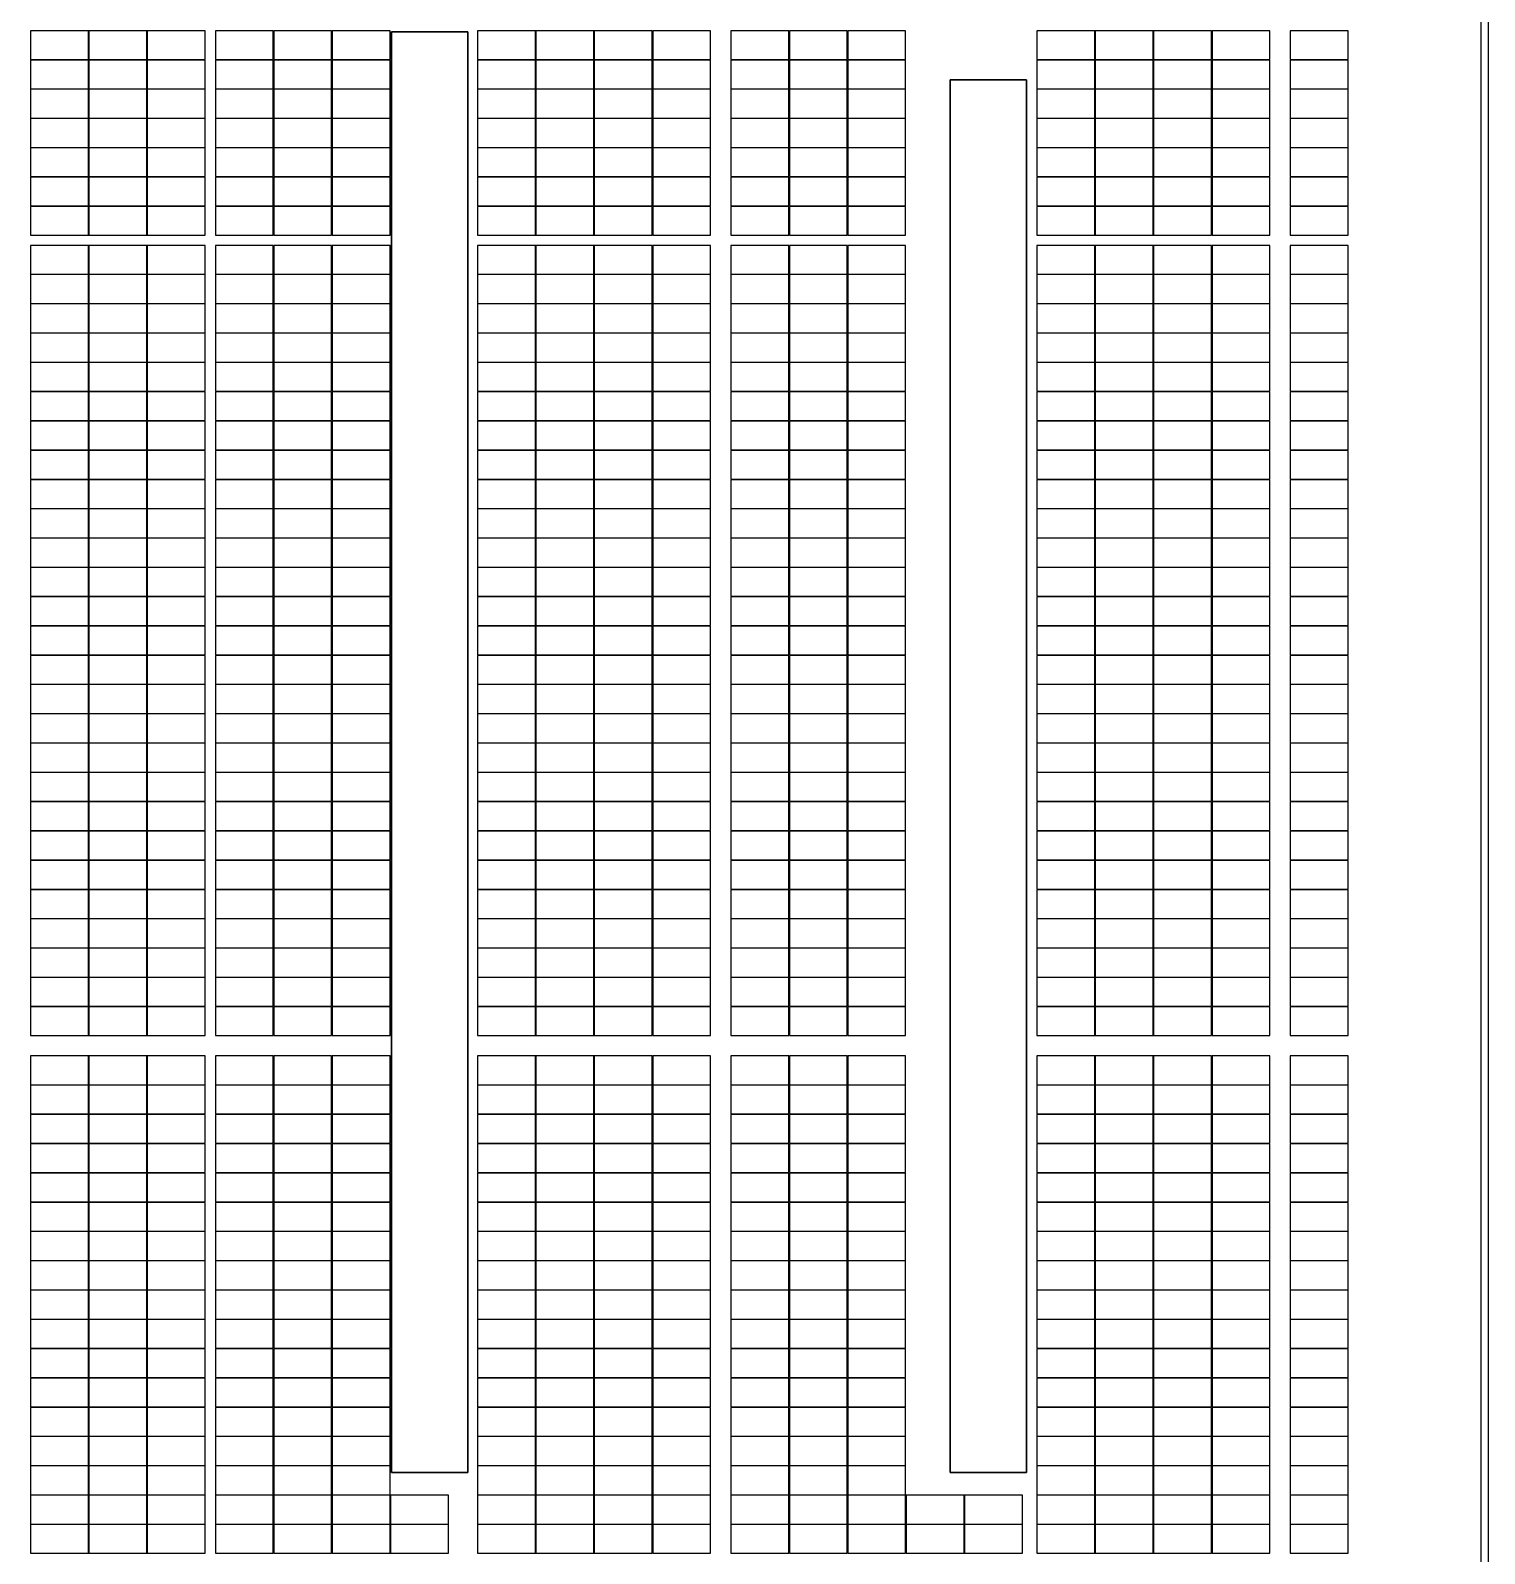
# Model space of a CAD drawing. Header units: millimetres. Extents: x 1218 to 2690, y 1163 to 1758.
# Drawn here: x 2025.8 to 2083, y 1428.2 to 1488.1 of the extents above; entities that cross this region are included whole.
import ezdxf

# ---------------------------------------------------------------- set-up
doc = ezdxf.new("R2010")
doc.units = ezdxf.units.MM
for name, color, linetype in [('WALL', 9, 'Continuous'), ('组件', 7, 'ByLayer'), ('障碍物', 7, 'ByLayer')]:
    doc.layers.add(name, color=color, linetype=linetype)

# ---------------------------------------------------------------- blocks, each defined once
blk = doc.blocks.new('DT1')
at = {"layer": 'WALL'}
blk.add_lwpolyline([(875709.9, 1865403.7), (875709.9, 2022803.7), (875409.9, 2022803.7), (875409.9, 1865403.7)], close=True, dxfattribs=at)
for points in [[(835559.9, 1960303.7), (835559.9, 2017003.7), (832559.9, 2017003.7), (832559.9, 1960303.7), (835559.9, 1960303.7)], [(857541.3, 1960303.7), (857541.3, 2015103.7), (854541.3, 2015103.7), (854541.3, 1960303.7), (857541.3, 1960303.7)]]:
    blk.add_lwpolyline(points, dxfattribs=at)
blk = doc.blocks.new('*U586')
at = {"color": 0}
blk.add_polyline3d([(0, 0, 0), (-227.8, 0, 0), (-227.8, -113.3, 5.8), (0, -113.3, 5.8)], close=True, dxfattribs=at)
at = {"flags": 1}
for tag in ['mounting-hole-spacing1', 'mounting-hole-spacing2', 'module-material', 'vmpo', 'voco', 'silicon-material', 'panel-length', 'panel-width', 'panel-height', 'userid', 'theme', 'note', 'name', 'pmax', 'company-name', 'id', 'impo', 'isco']:
    blk.add_attdef(tag, (0, 0), '', height=2.5, dxfattribs=at)
blk = doc.blocks.new('*U587')
at = {"layer": '组件', "color": 100}
for p in [(15986.8, 7293.9, 1239.3), (16216.6, 7293.9, 1239.3), (16446.4, 7293.9, 1239.3), (15986.8, 7178.6, 1245.1), (16216.6, 7178.6, 1245.1), (16446.4, 7178.6, 1245.1), (15986.8, 7063.4, 1251), (16216.6, 7063.4, 1251), (16446.4, 7063.4, 1251), (15986.8, 6948.1, 1256.9), (16216.6, 6948.1, 1256.9), (16446.4, 6948.1, 1256.9), (15986.8, 6832.9, 1262.7), (16216.6, 6832.9, 1262.7), (16446.4, 6832.9, 1262.7), (15986.8, 6717.6, 1268.6), (16216.6, 6717.6, 1268.6), (16446.4, 6717.6, 1268.6), (15986.8, 6602.4, 1274.4), (16216.6, 6602.4, 1274.4), (16446.4, 6602.4, 1274.4), (15986.8, 6449.1, 1282.2), (16216.6, 6449.1, 1282.2), (16446.4, 6449.1, 1282.2), (15986.8, 6333.9, 1288.1), (16216.6, 6333.9, 1288.1), (16446.4, 6333.9, 1288.1), (15986.8, 6218.6, 1293.9), (16216.6, 6218.6, 1293.9), (16446.4, 6218.6, 1293.9), (15986.8, 6103.4, 1299.8), (16216.6, 6103.4, 1299.8), (16446.4, 6103.4, 1299.8), (15986.8, 5988.1, 1305.7), (16216.6, 5988.1, 1305.7), (16446.4, 5988.1, 1305.7), (15986.8, 5872.9, 1311.5), (16216.6, 5872.9, 1311.5), (16446.4, 5872.9, 1311.5), (15986.8, 5757.6, 1317.4), (16216.6, 5757.6, 1317.4), (16446.4, 5757.6, 1317.4), (15986.8, 5642.4, 1323.2), (16216.6, 5642.4, 1323.2), (16446.4, 5642.4, 1323.2), (15986.8, 5527.1, 1329.1), (16216.6, 5527.1, 1329.1), (16446.4, 5527.1, 1329.1), (15986.8, 5411.9, 1334.9), (16216.6, 5411.9, 1334.9), (16446.4, 5411.9, 1334.9), (15986.8, 5296.6, 1340.8), (16216.6, 5296.6, 1340.8), (16446.4, 5296.6, 1340.8), (15986.8, 5181.4, 1346.7), (16216.6, 5181.4, 1346.7), (16446.4, 5181.4, 1346.7), (15986.8, 5066.1, 1352.5), (16216.6, 5066.1, 1352.5), (16446.4, 5066.1, 1352.5), (15986.8, 4950.9, 1358.4), (16216.6, 4950.9, 1358.4), (16446.4, 4950.9, 1358.4), (15986.8, 4835.6, 1364.2), (16216.6, 4835.6, 1364.2), (16446.4, 4835.6, 1364.2), (15986.8, 4720.4, 1370.1), (16216.6, 4720.4, 1370.1), (16446.4, 4720.4, 1370.1), (15986.8, 4605.1, 1376), (16216.6, 4605.1, 1376), (16446.4, 4605.1, 1376), (15986.8, 4489.9, 1381.8), (16216.6, 4489.9, 1381.8), (16446.4, 4489.9, 1381.8), (15986.8, 4374.6, 1387.7), (16216.6, 4374.6, 1387.7), (16446.4, 4374.6, 1387.7), (15986.8, 4259.4, 1393.5), (16216.6, 4259.4, 1393.5), (16446.4, 4259.4, 1393.5), (15986.8, 4144.1, 1399.4), (16216.6, 4144.1, 1399.4), (16446.4, 4144.1, 1399.4), (15986.8, 4028.9, 1405.2), (16216.6, 4028.9, 1405.2), (16446.4, 4028.9, 1405.2), (15986.8, 3913.6, 1411.1), (16216.6, 3913.6, 1411.1), (16446.4, 3913.6, 1411.1), (15986.8, 3798.4, 1417), (16216.6, 3798.4, 1417), (16446.4, 3798.4, 1417), (15986.8, 3683.1, 1422.8), (16216.6, 3683.1, 1422.8), (16446.4, 3683.1, 1422.8), (15986.8, 3567.9, 1428.7), (16216.6, 3567.9, 1428.7), (16446.4, 3567.9, 1428.7), (15986.8, 3452.6, 1434.5), (16216.6, 3452.6, 1434.5), (16446.4, 3452.6, 1434.5), (15986.8, 3259.4, 1444.3), (16216.6, 3259.4, 1444.3), (16446.4, 3259.4, 1444.3), (15986.8, 3144.2, 1450.2), (16216.6, 3144.2, 1450.2), (16446.4, 3144.2, 1450.2), (15986.8, 3028.9, 1456.1), (16216.6, 3028.9, 1456.1), (16446.4, 3028.9, 1456.1), (15986.8, 2913.7, 1461.9), (16216.6, 2913.7, 1461.9), (16446.4, 2913.7, 1461.9), (15986.8, 2798.4, 1467.8), (16216.6, 2798.4, 1467.8), (16446.4, 2798.4, 1467.8), (15986.8, 2683.2, 1473.6), (16216.6, 2683.2, 1473.6), (16446.4, 2683.2, 1473.6), (15986.8, 2567.9, 1479.5), (16216.6, 2567.9, 1479.5), (16446.4, 2567.9, 1479.5), (15986.8, 2452.7, 1485.3), (16216.6, 2452.7, 1485.3), (16446.4, 2452.7, 1485.3), (15986.8, 2337.4, 1491.2), (16216.6, 2337.4, 1491.2), (16446.4, 2337.4, 1491.2), (15986.8, 2222.2, 1497.1), (16216.6, 2222.2, 1497.1), (16446.4, 2222.2, 1497.1), (16714.2, 2222.2, 1497.1), (15986.8, 2106.9, 1502.9), (16216.6, 2106.9, 1502.9), (16446.4, 2106.9, 1502.9), (16714.2, 2106.9, 1502.9), (15986.8, 1991.7, 1508.8), (16216.6, 1991.7, 1508.8), (16446.4, 1991.7, 1508.8), (16714.2, 1991.7, 1508.8), (15986.8, 1876.4, 1514.6), (16216.6, 1876.4, 1514.6), (16446.4, 1876.4, 1514.6), (16714.2, 1876.4, 1514.6), (15986.8, 1761.1, 1520.5), (16216.6, 1761.1, 1520.5), (16446.4, 1761.1, 1520.5), (16714.2, 1761.1, 1520.5), (15986.8, 1645.9, 1526.4), (16216.6, 1645.9, 1526.4), (16446.4, 1645.9, 1526.4), (16714.2, 1645.9, 1526.4), (15986.8, 1530.6, 1532.2), (16216.6, 1530.6, 1532.2), (16446.4, 1530.6, 1532.2), (16714.2, 1530.6, 1532.2), (15986.8, 1415.4, 1538.1), (16216.6, 1415.4, 1538.1), (16446.4, 1415.4, 1538.1), (16714.2, 1415.4, 1538.1)]:
    blk.add_blockref('*U586', p, dxfattribs=at)
at = {"layer": '组件', "color": 40}
for p in [(16714.2, 7293.9, 1239.3), (16944, 7293.9, 1239.3), (17173.8, 7293.9, 1239.3), (17745.6, 7293.9, 1239.3), (17975.4, 7293.9, 1239.3), (18205.2, 7293.9, 1239.3), (18435, 7293.9, 1239.3), (18742.8, 7293.9, 1239.3), (18972.6, 7293.9, 1239.3), (19202.4, 7293.9, 1239.3), (19946.4, 7293.9, 1239.3), (20176.2, 7293.9, 1239.3), (20406, 7293.9, 1239.3), (16714.2, 7178.6, 1245.1), (16944, 7178.6, 1245.1), (17173.8, 7178.6, 1245.1), (17745.6, 7178.6, 1245.1), (17975.4, 7178.6, 1245.1), (18205.2, 7178.6, 1245.1), (18435, 7178.6, 1245.1), (18742.8, 7178.6, 1245.1), (18972.6, 7178.6, 1245.1), (19202.4, 7178.6, 1245.1), (19946.4, 7178.6, 1245.1), (20176.2, 7178.6, 1245.1), (20406, 7178.6, 1245.1), (16714.2, 7063.4, 1251), (16944, 7063.4, 1251), (17173.8, 7063.4, 1251), (17745.6, 7063.4, 1251), (17975.4, 7063.4, 1251), (18205.2, 7063.4, 1251), (18435, 7063.4, 1251), (18742.8, 7063.4, 1251), (18972.6, 7063.4, 1251), (19202.4, 7063.4, 1251), (19946.4, 7063.4, 1251), (20176.2, 7063.4, 1251), (20406, 7063.4, 1251), (16714.2, 6948.1, 1256.9), (16944, 6948.1, 1256.9), (17173.8, 6948.1, 1256.9), (17745.6, 6948.1, 1256.9), (17975.4, 6948.1, 1256.9), (18205.2, 6948.1, 1256.9), (18435, 6948.1, 1256.9), (18742.8, 6948.1, 1256.9), (18972.6, 6948.1, 1256.9), (19202.4, 6948.1, 1256.9), (19946.4, 6948.1, 1256.9), (20176.2, 6948.1, 1256.9), (20406, 6948.1, 1256.9), (16714.2, 6832.9, 1262.7), (16944, 6832.9, 1262.7), (17173.8, 6832.9, 1262.7), (17745.6, 6832.9, 1262.7), (17975.4, 6832.9, 1262.7), (18205.2, 6832.9, 1262.7), (18435, 6832.9, 1262.7), (18742.8, 6832.9, 1262.7), (18972.6, 6832.9, 1262.7), (19202.4, 6832.9, 1262.7), (19946.4, 6832.9, 1262.7), (20176.2, 6832.9, 1262.7), (20406, 6832.9, 1262.7), (16714.2, 6717.6, 1268.6), (16944, 6717.6, 1268.6), (17173.8, 6717.6, 1268.6), (17745.6, 6717.6, 1268.6), (17975.4, 6717.6, 1268.6), (18205.2, 6717.6, 1268.6), (18435, 6717.6, 1268.6), (18742.8, 6717.6, 1268.6), (18972.6, 6717.6, 1268.6), (19202.4, 6717.6, 1268.6), (19946.4, 6717.6, 1268.6), (20176.2, 6717.6, 1268.6), (20406, 6717.6, 1268.6), (16714.2, 6602.4, 1274.4), (16944, 6602.4, 1274.4), (17173.8, 6602.4, 1274.4), (17745.6, 6602.4, 1274.4), (17975.4, 6602.4, 1274.4), (18205.2, 6602.4, 1274.4), (18435, 6602.4, 1274.4), (18742.8, 6602.4, 1274.4), (18972.6, 6602.4, 1274.4), (19202.4, 6602.4, 1274.4), (19946.4, 6602.4, 1274.4), (20176.2, 6602.4, 1274.4), (20406, 6602.4, 1274.4), (20635.8, 6602.4, 1274.4), (16714.2, 6449.1, 1282.2), (16944, 6449.1, 1282.2), (17173.8, 6449.1, 1282.2), (17745.6, 6449.1, 1282.2), (17975.4, 6449.1, 1282.2), (18205.2, 6449.1, 1282.2), (18435, 6449.1, 1282.2), (18742.8, 6449.1, 1282.2), (18972.6, 6449.1, 1282.2), (19202.4, 6449.1, 1282.2), (16714.2, 6333.9, 1288.1), (16944, 6333.9, 1288.1), (17173.8, 6333.9, 1288.1), (17745.6, 6333.9, 1288.1), (17975.4, 6333.9, 1288.1), (18205.2, 6333.9, 1288.1), (18435, 6333.9, 1288.1), (18742.8, 6333.9, 1288.1), (18972.6, 6333.9, 1288.1), (19202.4, 6333.9, 1288.1), (16714.2, 6218.6, 1293.9), (16944, 6218.6, 1293.9), (17173.8, 6218.6, 1293.9), (17745.6, 6218.6, 1293.9), (17975.4, 6218.6, 1293.9), (18205.2, 6218.6, 1293.9), (18435, 6218.6, 1293.9), (18742.8, 6218.6, 1293.9), (18972.6, 6218.6, 1293.9), (19202.4, 6218.6, 1293.9), (16714.2, 6103.4, 1299.8), (16944, 6103.4, 1299.8), (17173.8, 6103.4, 1299.8), (17745.6, 6103.4, 1299.8), (17975.4, 6103.4, 1299.8), (18205.2, 6103.4, 1299.8), (18435, 6103.4, 1299.8), (18742.8, 6103.4, 1299.8), (18972.6, 6103.4, 1299.8), (19202.4, 6103.4, 1299.8), (16714.2, 5988.1, 1305.7), (16944, 5988.1, 1305.7), (17173.8, 5988.1, 1305.7), (17745.6, 5988.1, 1305.7), (17975.4, 5988.1, 1305.7), (18205.2, 5988.1, 1305.7), (18435, 5988.1, 1305.7), (18742.8, 5988.1, 1305.7), (18972.6, 5988.1, 1305.7), (19202.4, 5988.1, 1305.7), (16714.2, 5872.9, 1311.5), (16944, 5872.9, 1311.5), (17173.8, 5872.9, 1311.5), (17745.6, 5872.9, 1311.5), (17975.4, 5872.9, 1311.5), (18205.2, 5872.9, 1311.5), (18435, 5872.9, 1311.5), (18742.8, 5872.9, 1311.5), (18972.6, 5872.9, 1311.5), (19202.4, 5872.9, 1311.5), (16714.2, 5757.6, 1317.4), (16944, 5757.6, 1317.4), (17173.8, 5757.6, 1317.4), (17745.6, 5757.6, 1317.4), (17975.4, 5757.6, 1317.4), (18205.2, 5757.6, 1317.4), (18435, 5757.6, 1317.4), (18742.8, 5757.6, 1317.4), (18972.6, 5757.6, 1317.4), (19202.4, 5757.6, 1317.4), (16714.2, 5642.4, 1323.2), (16944, 5642.4, 1323.2), (17173.8, 5642.4, 1323.2), (17745.6, 5642.4, 1323.2), (17975.4, 5642.4, 1323.2), (18205.2, 5642.4, 1323.2), (18435, 5642.4, 1323.2), (18742.8, 5642.4, 1323.2), (18972.6, 5642.4, 1323.2), (19202.4, 5642.4, 1323.2), (16714.2, 5527.1, 1329.1), (16944, 5527.1, 1329.1), (17173.8, 5527.1, 1329.1), (17745.6, 5527.1, 1329.1), (17975.4, 5527.1, 1329.1), (18205.2, 5527.1, 1329.1), (18435, 5527.1, 1329.1), (18742.8, 5527.1, 1329.1), (18972.6, 5527.1, 1329.1), (19202.4, 5527.1, 1329.1), (16714.2, 5411.9, 1334.9), (16944, 5411.9, 1334.9), (17173.8, 5411.9, 1334.9), (17745.6, 5411.9, 1334.9), (17975.4, 5411.9, 1334.9), (18205.2, 5411.9, 1334.9), (18435, 5411.9, 1334.9), (18742.8, 5411.9, 1334.9), (18972.6, 5411.9, 1334.9), (19202.4, 5411.9, 1334.9), (16714.2, 5296.6, 1340.8), (16944, 5296.6, 1340.8), (17173.8, 5296.6, 1340.8), (17745.6, 5296.6, 1340.8), (17975.4, 5296.6, 1340.8), (18205.2, 5296.6, 1340.8), (18435, 5296.6, 1340.8), (18742.8, 5296.6, 1340.8), (18972.6, 5296.6, 1340.8), (19202.4, 5296.6, 1340.8), (16714.2, 5181.4, 1346.7), (16944, 5181.4, 1346.7), (17173.8, 5181.4, 1346.7), (17745.6, 5181.4, 1346.7), (17975.4, 5181.4, 1346.7), (18205.2, 5181.4, 1346.7), (18435, 5181.4, 1346.7), (18742.8, 5181.4, 1346.7), (18972.6, 5181.4, 1346.7), (19202.4, 5181.4, 1346.7), (16714.2, 5066.1, 1352.5), (16944, 5066.1, 1352.5), (17173.8, 5066.1, 1352.5), (17745.6, 5066.1, 1352.5), (17975.4, 5066.1, 1352.5), (18205.2, 5066.1, 1352.5), (18435, 5066.1, 1352.5), (18742.8, 5066.1, 1352.5), (18972.6, 5066.1, 1352.5), (19202.4, 5066.1, 1352.5), (16714.2, 4950.9, 1358.4), (16944, 4950.9, 1358.4), (17173.8, 4950.9, 1358.4), (17745.6, 4950.9, 1358.4), (17975.4, 4950.9, 1358.4), (18205.2, 4950.9, 1358.4), (18435, 4950.9, 1358.4), (18742.8, 4950.9, 1358.4), (18972.6, 4950.9, 1358.4), (19202.4, 4950.9, 1358.4), (16714.2, 4835.6, 1364.2), (16944, 4835.6, 1364.2), (17173.8, 4835.6, 1364.2), (17745.6, 4835.6, 1364.2), (17975.4, 4835.6, 1364.2), (18205.2, 4835.6, 1364.2), (18435, 4835.6, 1364.2), (18742.8, 4835.6, 1364.2), (18972.6, 4835.6, 1364.2), (19202.4, 4835.6, 1364.2), (16714.2, 4720.4, 1370.1), (16944, 4720.4, 1370.1), (17173.8, 4720.4, 1370.1), (17745.6, 4720.4, 1370.1), (17975.4, 4720.4, 1370.1), (18205.2, 4720.4, 1370.1), (18435, 4720.4, 1370.1), (18742.8, 4720.4, 1370.1), (18972.6, 4720.4, 1370.1), (19202.4, 4720.4, 1370.1), (16714.2, 4605.1, 1376), (16944, 4605.1, 1376), (17173.8, 4605.1, 1376), (17745.6, 4605.1, 1376), (17975.4, 4605.1, 1376), (18205.2, 4605.1, 1376), (18435, 4605.1, 1376), (18742.8, 4605.1, 1376), (18972.6, 4605.1, 1376), (19202.4, 4605.1, 1376), (16714.2, 4489.9, 1381.8), (16944, 4489.9, 1381.8), (17173.8, 4489.9, 1381.8), (17745.6, 4489.9, 1381.8), (17975.4, 4489.9, 1381.8), (18205.2, 4489.9, 1381.8), (18435, 4489.9, 1381.8), (18742.8, 4489.9, 1381.8), (18972.6, 4489.9, 1381.8), (19202.4, 4489.9, 1381.8), (16714.2, 4374.6, 1387.7), (16944, 4374.6, 1387.7), (17173.8, 4374.6, 1387.7), (17745.6, 4374.6, 1387.7), (17975.4, 4374.6, 1387.7), (18205.2, 4374.6, 1387.7), (18435, 4374.6, 1387.7), (18742.8, 4374.6, 1387.7), (18972.6, 4374.6, 1387.7), (19202.4, 4374.6, 1387.7), (16714.2, 4259.4, 1393.5), (16944, 4259.4, 1393.5), (17173.8, 4259.4, 1393.5), (17745.6, 4259.4, 1393.5), (17975.4, 4259.4, 1393.5), (18205.2, 4259.4, 1393.5), (18435, 4259.4, 1393.5), (18742.8, 4259.4, 1393.5), (18972.6, 4259.4, 1393.5), (19202.4, 4259.4, 1393.5), (16714.2, 4144.1, 1399.4), (16944, 4144.1, 1399.4), (17173.8, 4144.1, 1399.4), (17745.6, 4144.1, 1399.4), (17975.4, 4144.1, 1399.4), (18205.2, 4144.1, 1399.4), (18435, 4144.1, 1399.4), (18742.8, 4144.1, 1399.4), (18972.6, 4144.1, 1399.4), (19202.4, 4144.1, 1399.4), (16714.2, 4028.9, 1405.2), (16944, 4028.9, 1405.2), (17173.8, 4028.9, 1405.2), (17745.6, 4028.9, 1405.2), (17975.4, 4028.9, 1405.2), (18205.2, 4028.9, 1405.2), (18435, 4028.9, 1405.2), (18742.8, 4028.9, 1405.2), (18972.6, 4028.9, 1405.2), (19202.4, 4028.9, 1405.2), (16714.2, 3913.6, 1411.1), (16944, 3913.6, 1411.1), (17173.8, 3913.6, 1411.1), (17745.6, 3913.6, 1411.1), (17975.4, 3913.6, 1411.1), (18205.2, 3913.6, 1411.1), (18435, 3913.6, 1411.1), (18742.8, 3913.6, 1411.1), (18972.6, 3913.6, 1411.1), (19202.4, 3913.6, 1411.1), (16714.2, 3798.4, 1417), (16944, 3798.4, 1417), (17173.8, 3798.4, 1417), (17745.6, 3798.4, 1417), (17975.4, 3798.4, 1417), (18205.2, 3798.4, 1417), (18435, 3798.4, 1417), (18742.8, 3798.4, 1417), (18972.6, 3798.4, 1417), (19202.4, 3798.4, 1417), (16714.2, 3683.1, 1422.8), (16944, 3683.1, 1422.8), (17173.8, 3683.1, 1422.8), (17745.6, 3683.1, 1422.8), (17975.4, 3683.1, 1422.8), (18205.2, 3683.1, 1422.8), (18435, 3683.1, 1422.8), (18742.8, 3683.1, 1422.8), (18972.6, 3683.1, 1422.8), (19202.4, 3683.1, 1422.8), (16714.2, 3567.9, 1428.7), (16944, 3567.9, 1428.7), (17173.8, 3567.9, 1428.7), (17745.6, 3567.9, 1428.7), (17975.4, 3567.9, 1428.7), (18205.2, 3567.9, 1428.7), (18435, 3567.9, 1428.7), (18742.8, 3567.9, 1428.7), (18972.6, 3567.9, 1428.7), (19202.4, 3567.9, 1428.7), (16714.2, 3452.6, 1434.5), (16944, 3452.6, 1434.5), (17173.8, 3452.6, 1434.5), (17745.6, 3452.6, 1434.5), (17975.4, 3452.6, 1434.5), (18205.2, 3452.6, 1434.5), (18435, 3452.6, 1434.5), (18742.8, 3452.6, 1434.5), (18972.6, 3452.6, 1434.5), (19202.4, 3452.6, 1434.5), (16714.2, 3259.4, 1444.3), (16944, 3259.4, 1444.3), (17173.8, 3259.4, 1444.3), (17745.6, 3259.4, 1444.3), (17975.4, 3259.4, 1444.3), (18205.2, 3259.4, 1444.3), (18435, 3259.4, 1444.3), (18742.8, 3259.4, 1444.3), (18972.6, 3259.4, 1444.3), (19202.4, 3259.4, 1444.3), (16714.2, 3144.2, 1450.2), (16944, 3144.2, 1450.2), (17173.8, 3144.2, 1450.2), (17745.6, 3144.2, 1450.2), (17975.4, 3144.2, 1450.2), (18205.2, 3144.2, 1450.2), (18435, 3144.2, 1450.2), (18742.8, 3144.2, 1450.2), (18972.6, 3144.2, 1450.2), (19202.4, 3144.2, 1450.2), (16714.2, 3028.9, 1456.1), (16944, 3028.9, 1456.1), (17173.8, 3028.9, 1456.1), (17745.6, 3028.9, 1456.1), (17975.4, 3028.9, 1456.1), (18205.2, 3028.9, 1456.1), (18435, 3028.9, 1456.1), (18742.8, 3028.9, 1456.1), (18972.6, 3028.9, 1456.1), (19202.4, 3028.9, 1456.1), (16714.2, 2913.7, 1461.9), (16944, 2913.7, 1461.9), (17173.8, 2913.7, 1461.9), (17745.6, 2913.7, 1461.9), (17975.4, 2913.7, 1461.9), (18205.2, 2913.7, 1461.9), (18435, 2913.7, 1461.9), (18742.8, 2913.7, 1461.9), (18972.6, 2913.7, 1461.9), (19202.4, 2913.7, 1461.9), (16714.2, 2798.4, 1467.8), (16944, 2798.4, 1467.8), (17173.8, 2798.4, 1467.8), (17745.6, 2798.4, 1467.8), (17975.4, 2798.4, 1467.8), (18205.2, 2798.4, 1467.8), (18435, 2798.4, 1467.8), (18742.8, 2798.4, 1467.8), (18972.6, 2798.4, 1467.8), (19202.4, 2798.4, 1467.8), (16714.2, 2683.2, 1473.6), (16944, 2683.2, 1473.6), (17173.8, 2683.2, 1473.6), (17745.6, 2683.2, 1473.6), (17975.4, 2683.2, 1473.6), (18205.2, 2683.2, 1473.6), (18435, 2683.2, 1473.6), (18742.8, 2683.2, 1473.6), (18972.6, 2683.2, 1473.6), (19202.4, 2683.2, 1473.6), (16714.2, 2567.9, 1479.5), (16944, 2567.9, 1479.5), (17173.8, 2567.9, 1479.5), (17745.6, 2567.9, 1479.5), (17975.4, 2567.9, 1479.5), (18205.2, 2567.9, 1479.5), (18435, 2567.9, 1479.5), (18742.8, 2567.9, 1479.5), (18972.6, 2567.9, 1479.5), (19202.4, 2567.9, 1479.5), (16714.2, 2452.7, 1485.3), (16944, 2452.7, 1485.3), (17173.8, 2452.7, 1485.3), (17745.6, 2452.7, 1485.3), (17975.4, 2452.7, 1485.3), (18205.2, 2452.7, 1485.3), (18435, 2452.7, 1485.3), (18742.8, 2452.7, 1485.3), (18972.6, 2452.7, 1485.3), (19202.4, 2452.7, 1485.3), (16714.2, 2337.4, 1491.2), (16944, 2337.4, 1491.2), (17173.8, 2337.4, 1491.2), (17745.6, 2337.4, 1491.2), (17975.4, 2337.4, 1491.2), (18205.2, 2337.4, 1491.2), (18435, 2337.4, 1491.2), (18742.8, 2337.4, 1491.2), (18972.6, 2337.4, 1491.2), (19202.4, 2337.4, 1491.2), (16944, 2222.2, 1497.1), (17173.8, 2222.2, 1497.1), (17745.6, 2222.2, 1497.1), (17975.4, 2222.2, 1497.1), (18205.2, 2222.2, 1497.1), (18435, 2222.2, 1497.1), (18742.8, 2222.2, 1497.1), (18972.6, 2222.2, 1497.1), (19202.4, 2222.2, 1497.1), (16944, 2106.9, 1502.9), (17173.8, 2106.9, 1502.9), (17745.6, 2106.9, 1502.9), (17975.4, 2106.9, 1502.9), (18205.2, 2106.9, 1502.9), (18435, 2106.9, 1502.9), (18742.8, 2106.9, 1502.9), (18972.6, 2106.9, 1502.9), (19202.4, 2106.9, 1502.9), (16944, 1991.7, 1508.8), (17173.8, 1991.7, 1508.8), (17745.6, 1991.7, 1508.8), (17975.4, 1991.7, 1508.8), (18205.2, 1991.7, 1508.8), (18435, 1991.7, 1508.8), (18742.8, 1991.7, 1508.8), (18972.6, 1991.7, 1508.8), (19202.4, 1991.7, 1508.8), (16944, 1876.4, 1514.6), (17173.8, 1876.4, 1514.6), (17745.6, 1876.4, 1514.6), (17975.4, 1876.4, 1514.6), (18205.2, 1876.4, 1514.6), (18435, 1876.4, 1514.6), (18742.8, 1876.4, 1514.6), (18972.6, 1876.4, 1514.6), (19202.4, 1876.4, 1514.6), (16944, 1761.1, 1520.5), (17173.8, 1761.1, 1520.5), (17745.6, 1761.1, 1520.5), (17975.4, 1761.1, 1520.5), (18205.2, 1761.1, 1520.5), (18435, 1761.1, 1520.5), (18742.8, 1761.1, 1520.5), (18972.6, 1761.1, 1520.5), (19202.4, 1761.1, 1520.5), (16944, 1645.9, 1526.4), (17173.8, 1645.9, 1526.4), (17745.6, 1645.9, 1526.4), (17975.4, 1645.9, 1526.4), (18205.2, 1645.9, 1526.4), (18435, 1645.9, 1526.4), (18742.8, 1645.9, 1526.4), (18972.6, 1645.9, 1526.4), (19202.4, 1645.9, 1526.4), (16944, 1530.6, 1532.2), (17173.8, 1530.6, 1532.2), (17403.6, 1530.6, 1532.2), (17745.6, 1530.6, 1532.2), (17975.4, 1530.6, 1532.2), (18205.2, 1530.6, 1532.2), (18435, 1530.6, 1532.2), (18742.8, 1530.6, 1532.2), (18972.6, 1530.6, 1532.2), (19202.4, 1530.6, 1532.2), (19432.2, 1530.6, 1532.2), (19662, 1530.6, 1532.2), (16944, 1415.4, 1538.1), (17173.8, 1415.4, 1538.1), (17403.6, 1415.4, 1538.1), (17745.6, 1415.4, 1538.1), (17975.4, 1415.4, 1538.1), (18205.2, 1415.4, 1538.1), (18435, 1415.4, 1538.1), (18742.8, 1415.4, 1538.1), (18972.6, 1415.4, 1538.1), (19202.4, 1415.4, 1538.1), (19432.2, 1415.4, 1538.1), (19662, 1415.4, 1538.1)]:
    blk.add_blockref('*U586', p, dxfattribs=at)
at = {"layer": '组件', "color": 41}
for p in [(20635.8, 7293.9, 1239.3), (20943.6, 7293.9, 1239.3), (20635.8, 7178.6, 1245.1), (20943.6, 7178.6, 1245.1), (20635.8, 7063.4, 1251), (20943.6, 7063.4, 1251), (20635.8, 6948.1, 1256.9), (20943.6, 6948.1, 1256.9), (20635.8, 6832.9, 1262.7), (20943.6, 6832.9, 1262.7), (20635.8, 6717.6, 1268.6), (20943.6, 6717.6, 1268.6), (20943.6, 6602.4, 1274.4), (19946.4, 6449.1, 1282.2), (20176.2, 6449.1, 1282.2), (20406, 6449.1, 1282.2), (20635.8, 6449.1, 1282.2), (20943.6, 6449.1, 1282.2), (19946.4, 6333.9, 1288.1), (20176.2, 6333.9, 1288.1), (20406, 6333.9, 1288.1), (20635.8, 6333.9, 1288.1), (20943.6, 6333.9, 1288.1), (19946.4, 6218.6, 1293.9), (20176.2, 6218.6, 1293.9), (20406, 6218.6, 1293.9), (20635.8, 6218.6, 1293.9), (20943.6, 6218.6, 1293.9), (19946.4, 6103.4, 1299.8), (20176.2, 6103.4, 1299.8), (20406, 6103.4, 1299.8), (20635.8, 6103.4, 1299.8), (20943.6, 6103.4, 1299.8), (19946.4, 5988.1, 1305.7), (20176.2, 5988.1, 1305.7), (20406, 5988.1, 1305.7), (20635.8, 5988.1, 1305.7), (20943.6, 5988.1, 1305.7), (19946.4, 5872.9, 1311.5), (20176.2, 5872.9, 1311.5), (20406, 5872.9, 1311.5), (20635.8, 5872.9, 1311.5), (20943.6, 5872.9, 1311.5), (19946.4, 5757.6, 1317.4), (20176.2, 5757.6, 1317.4), (20406, 5757.6, 1317.4), (20635.8, 5757.6, 1317.4), (20943.6, 5757.6, 1317.4), (19946.4, 5642.4, 1323.2), (20176.2, 5642.4, 1323.2), (20406, 5642.4, 1323.2), (20635.8, 5642.4, 1323.2), (20943.6, 5642.4, 1323.2), (19946.4, 5527.1, 1329.1), (20176.2, 5527.1, 1329.1), (20406, 5527.1, 1329.1), (20635.8, 5527.1, 1329.1), (20943.6, 5527.1, 1329.1), (19946.4, 5411.9, 1334.9), (20176.2, 5411.9, 1334.9), (20406, 5411.9, 1334.9), (20635.8, 5411.9, 1334.9), (20943.6, 5411.9, 1334.9), (19946.4, 5296.6, 1340.8), (20176.2, 5296.6, 1340.8), (20406, 5296.6, 1340.8), (20635.8, 5296.6, 1340.8), (20943.6, 5296.6, 1340.8), (19946.4, 5181.4, 1346.7), (20176.2, 5181.4, 1346.7), (20406, 5181.4, 1346.7), (20635.8, 5181.4, 1346.7), (20943.6, 5181.4, 1346.7), (19946.4, 5066.1, 1352.5), (20176.2, 5066.1, 1352.5), (20406, 5066.1, 1352.5), (20635.8, 5066.1, 1352.5), (20943.6, 5066.1, 1352.5), (19946.4, 4950.9, 1358.4), (20176.2, 4950.9, 1358.4), (20406, 4950.9, 1358.4), (20635.8, 4950.9, 1358.4), (20943.6, 4950.9, 1358.4), (19946.4, 4835.6, 1364.2), (20176.2, 4835.6, 1364.2), (20406, 4835.6, 1364.2), (20635.8, 4835.6, 1364.2), (20943.6, 4835.6, 1364.2), (19946.4, 4720.4, 1370.1), (20176.2, 4720.4, 1370.1), (20406, 4720.4, 1370.1), (20635.8, 4720.4, 1370.1), (20943.6, 4720.4, 1370.1), (19946.4, 4605.1, 1376), (20176.2, 4605.1, 1376), (20406, 4605.1, 1376), (20635.8, 4605.1, 1376), (20943.6, 4605.1, 1376), (19946.4, 4489.9, 1381.8), (20176.2, 4489.9, 1381.8), (20406, 4489.9, 1381.8), (20635.8, 4489.9, 1381.8), (20943.6, 4489.9, 1381.8), (19946.4, 4374.6, 1387.7), (20176.2, 4374.6, 1387.7), (20406, 4374.6, 1387.7), (20635.8, 4374.6, 1387.7), (20943.6, 4374.6, 1387.7), (19946.4, 4259.4, 1393.5), (20176.2, 4259.4, 1393.5), (20406, 4259.4, 1393.5), (20635.8, 4259.4, 1393.5), (20943.6, 4259.4, 1393.5), (19946.4, 4144.1, 1399.4), (20176.2, 4144.1, 1399.4), (20406, 4144.1, 1399.4), (20635.8, 4144.1, 1399.4), (20943.6, 4144.1, 1399.4), (19946.4, 4028.9, 1405.2), (20176.2, 4028.9, 1405.2), (20406, 4028.9, 1405.2), (20635.8, 4028.9, 1405.2), (20943.6, 4028.9, 1405.2), (19946.4, 3913.6, 1411.1), (20176.2, 3913.6, 1411.1), (20406, 3913.6, 1411.1), (20635.8, 3913.6, 1411.1), (20943.6, 3913.6, 1411.1), (19946.4, 3798.4, 1417), (20176.2, 3798.4, 1417), (20406, 3798.4, 1417), (20635.8, 3798.4, 1417), (20943.6, 3798.4, 1417), (19946.4, 3683.1, 1422.8), (20176.2, 3683.1, 1422.8), (20406, 3683.1, 1422.8), (20635.8, 3683.1, 1422.8), (20943.6, 3683.1, 1422.8), (19946.4, 3567.9, 1428.7), (20176.2, 3567.9, 1428.7), (20406, 3567.9, 1428.7), (20635.8, 3567.9, 1428.7), (20943.6, 3567.9, 1428.7), (19946.4, 3452.6, 1434.5), (20176.2, 3452.6, 1434.5), (20406, 3452.6, 1434.5), (20635.8, 3452.6, 1434.5), (20943.6, 3452.6, 1434.5), (19946.4, 3259.4, 1444.3), (20176.2, 3259.4, 1444.3), (20406, 3259.4, 1444.3), (20635.8, 3259.4, 1444.3), (20943.6, 3259.4, 1444.3), (19946.4, 3144.2, 1450.2), (20176.2, 3144.2, 1450.2), (20406, 3144.2, 1450.2), (20635.8, 3144.2, 1450.2), (20943.6, 3144.2, 1450.2), (19946.4, 3028.9, 1456.1), (20176.2, 3028.9, 1456.1), (20406, 3028.9, 1456.1), (20635.8, 3028.9, 1456.1), (20943.6, 3028.9, 1456.1), (19946.4, 2913.7, 1461.9), (20176.2, 2913.7, 1461.9), (20406, 2913.7, 1461.9), (20635.8, 2913.7, 1461.9), (20943.6, 2913.7, 1461.9), (19946.4, 2798.4, 1467.8), (20176.2, 2798.4, 1467.8), (20406, 2798.4, 1467.8), (20635.8, 2798.4, 1467.8), (20943.6, 2798.4, 1467.8), (19946.4, 2683.2, 1473.6), (20176.2, 2683.2, 1473.6), (20406, 2683.2, 1473.6), (20635.8, 2683.2, 1473.6), (20943.6, 2683.2, 1473.6), (19946.4, 2567.9, 1479.5), (20176.2, 2567.9, 1479.5), (20406, 2567.9, 1479.5), (20635.8, 2567.9, 1479.5), (20943.6, 2567.9, 1479.5), (19946.4, 2452.7, 1485.3), (20176.2, 2452.7, 1485.3), (20406, 2452.7, 1485.3), (20635.8, 2452.7, 1485.3), (20943.6, 2452.7, 1485.3), (19946.4, 2337.4, 1491.2), (20176.2, 2337.4, 1491.2), (20406, 2337.4, 1491.2), (20635.8, 2337.4, 1491.2), (20943.6, 2337.4, 1491.2), (19946.4, 2222.2, 1497.1), (20176.2, 2222.2, 1497.1), (20406, 2222.2, 1497.1), (20635.8, 2222.2, 1497.1), (20943.6, 2222.2, 1497.1), (19946.4, 2106.9, 1502.9), (20176.2, 2106.9, 1502.9), (20406, 2106.9, 1502.9), (20635.8, 2106.9, 1502.9), (20943.6, 2106.9, 1502.9), (19946.4, 1991.7, 1508.8), (20176.2, 1991.7, 1508.8), (20406, 1991.7, 1508.8), (20635.8, 1991.7, 1508.8), (20943.6, 1991.7, 1508.8), (19946.4, 1876.4, 1514.6), (20176.2, 1876.4, 1514.6), (20406, 1876.4, 1514.6), (20635.8, 1876.4, 1514.6), (20943.6, 1876.4, 1514.6), (19946.4, 1761.1, 1520.5), (20176.2, 1761.1, 1520.5), (20406, 1761.1, 1520.5), (20635.8, 1761.1, 1520.5), (20943.6, 1761.1, 1520.5), (19946.4, 1645.9, 1526.4), (20176.2, 1645.9, 1526.4), (20406, 1645.9, 1526.4), (20635.8, 1645.9, 1526.4), (20943.6, 1645.9, 1526.4), (19946.4, 1530.6, 1532.2), (20176.2, 1530.6, 1532.2), (20406, 1530.6, 1532.2), (20635.8, 1530.6, 1532.2), (20943.6, 1530.6, 1532.2), (19946.4, 1415.4, 1538.1), (20176.2, 1415.4, 1538.1), (20406, 1415.4, 1538.1), (20635.8, 1415.4, 1538.1), (20943.6, 1415.4, 1538.1)]:
    blk.add_blockref('*U586', p, dxfattribs=at)
at = {"flags": 1}
for tag in ['offset-x', 'offset-y', 'mode', 'tilt', 'azimuth', 'align', 'array-mode', 'panel-x', 'panel-y', 'panel-per-row', 'bracket-type', 'bracket-value', 'row-per-array']:
    blk.add_attdef(tag, (0, 0), '', height=2.5, dxfattribs=at)
blk = doc.blocks.new('*U663')
at = {"layer": '障碍物', "color": 1}
blk.add_polyline3d([(171800, 72900, 10), (174800, 72900, 10), (174800, 16200, 10), (171800, 16200, 10)], close=True, dxfattribs=at)
at = {"flags": 1}
for tag in ['height', 'shape']:
    blk.add_attdef(tag, (0, 0), '', height=2.5, dxfattribs=at)
blk = doc.blocks.new('*U674')
at = {"layer": '障碍物', "color": 1}
blk.add_polyline3d([(193781, 71000, 10), (196781, 71000, 10), (196781, 16200, 10), (193781, 16200, 10)], close=True, dxfattribs=at)
at = {"flags": 1}
for tag in ['height', 'shape']:
    blk.add_attdef(tag, (0, 0), '', height=2.5, dxfattribs=at)

msp = doc.modelspace()

# ---------------------------------------------------------------- linework, layer by layer
at = {"layer": '障碍物', "color": 2, "elevation": 12.3}
for points in [[(2040.021, 1488.05), (2043.021, 1488.05), (2043.021, 1431.35), (2040.021, 1431.35)], [(2062.002, 1486.15), (2065.002, 1486.15), (2065.002, 1431.35), (2062.002, 1431.35)]]:
    msp.add_lwpolyline(points, close=True, dxfattribs=at)

# ---------------------------------------------------------------- block references
at = {"xscale": 0.001, "yscale": 0.001, "zscale": 0.001}
msp.add_blockref('DT1', (1207.461, -528.954, 12.3), dxfattribs=at)
at = {"layer": '组件', "xscale": 0.01, "yscale": 0.01, "zscale": 0.01}
msp.add_blockref('*U587', (1868.221, 1415.15), dxfattribs=at)
at = {"layer": '障碍物', "xscale": 0.001, "yscale": 0.001, "zscale": 0.001}
for name in ['*U663', '*U674']:
    msp.add_blockref(name, (1868.221, 1415.15), dxfattribs=at)

doc.saveas('drawing.dxf')
